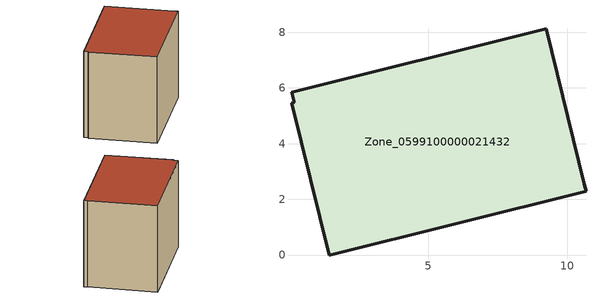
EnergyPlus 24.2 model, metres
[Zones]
Zone_0599100000021432
 floor ground (C_G): 9.24,8.12 10.6,2.53 10.67,2.28 1.45,0 0.09,5.45 0.18,5.48 0.09,5.84 z0
 wall outside (C_F): 9.24,8.12 0.09,5.84 0.18,5.48 0.09,5.45 1.45,0 10.67,2.28 10.6,2.53 9.24,8.12 z0:7.51
 roof outside (C_R): 10.6,2.53 9.24,8.12 0.09,5.84 0.18,5.48 0.09,5.45 1.45,0 10.67,2.28 z7.51
[BUILDING]
Pand.0599100000021432: North Axis=0; Terrain=City; Loads Convergence Tolerance Value=0.04; Temperature Convergence Tolerance Value=0.4; Solar Distribution=FullExterior; Maximum Number of Warmup Days=25; Minimum Number of Warmup Days=1
[Site:Location]
Rotterdam.The.Hague.AP_ZH_NLD Design_Conditions: Latitude=51.96; Longitude=4.45; Time Zone=1; Elevation=-4.5
[SITE:GROUNDTEMPERATURE:BUILDINGSURFACE]
18, 18, 18, 18, 18, 18, 18, 18, 18, 18, 18, 18
[MATERIAL] Thermal Absorptance=0.9; Solar Absorptance=0.7; Visible Absorptance=0.7
Name | Roughness | Thickness | Conductivity | Density | Specific Heat
G.TI.1965-1974 | MediumSmooth | 0.15 | 0.882353 | 540 | 1210
F.TI.1965-1974 | Rough | 0.3 | 0.697674 | 1920 | 840
R.TI.1965-1974 | MediumRough | 0.2 | 0.232558 | 1500 | 1000
[CONSTRUCTION]
C_G: G.TI.1965-1974
C_F: F.TI.1965-1974
C_R: R.TI.1965-1974
[ZONE]
Zone_0599100000021432: Type=1; Multiplier=1; Ceiling Height=Autocalculate; Volume=Autocalculate; Floor Area=autocalculate; Part of Total Floor Area=Yes
[ZONEINFILTRATION:DESIGNFLOWRATE]
Infil_Zone_0599100000021432: Zone or ZoneList or Space or SpaceList=Zone_0599100000021432; Schedule=AlwaysOn; Design Flow Rate Calculation Method=Flow/Area; Flow Rate per Floor Area=0.003; Constant Term Coefficient=1; Temperature Term Coefficient=0; Velocity Term Coefficient=0; Velocity Squared Term Coefficient=0
[HVACTEMPLATE:ZONE:IDEALLOADSAIRSYSTEM]
Zone_0599100000021432: Maximum Heating Supply Air Temperature=50; Minimum Cooling Supply Air Temperature=13; Maximum Heating Supply Air Humidity Ratio=0.0156; Minimum Cooling Supply Air Humidity Ratio=0.0077; Heating Limit=NoLimit; Cooling Limit=NoLimit; Dehumidification Control Type=ConstantSensibleHeatRatio; Cooling Sensible Heat Ratio=0.7; Dehumidification Setpoint=60; Humidification Control Type=None; Humidification Setpoint=30; Outdoor Air Method=None; Outdoor Air Flow Rate per Person=0.00944; Outdoor Air Flow Rate per Zone Floor Area=0; Outdoor Air Flow Rate per Zone=0; Demand Controlled Ventilation Type=None; Outdoor Air Economizer Type=NoEconomizer; Heat Recovery Type=None; Sensible Heat Recovery Effectiveness=0.7; Latent Heat Recovery Effectiveness=0.65
[ZONECONTROL:THERMOSTAT]
ThermostatControl_Zone_0599100000021432: Zone or ZoneList=Zone_0599100000021432; Control Type Schedule=DualSetpointControlType; Control 1=Thermostat_Zone_0599100000021432; Temperature Difference Between Cutout And Setpoint=0
[THERMOSTATSETPOINT:DUALSETPOINT]
Thermostat_Zone_0599100000021432: Heating Setpoint Temperature Schedule=HeatingSetpoint_Zone_0599100000021432; Cooling Setpoint Temperature Schedule=CoolingSetpoint_Zone_0599100000021432
[SCHEDULE:COMPACT]
HeatingSetpoint_Zone_0599100000021432: Through: 12/31, For: AllDays, Until: 24:00, 21
CoolingSetpoint_Zone_0599100000021432: Through: 12/31, For: AllDays, Until: 24:00, 24
DualSetpointControlType: Through: 12/31, For: AllDays, Until: 24:00, 4
AlwaysOn: Through: 12/31, For: AllDays, Until: 24:00, 1
